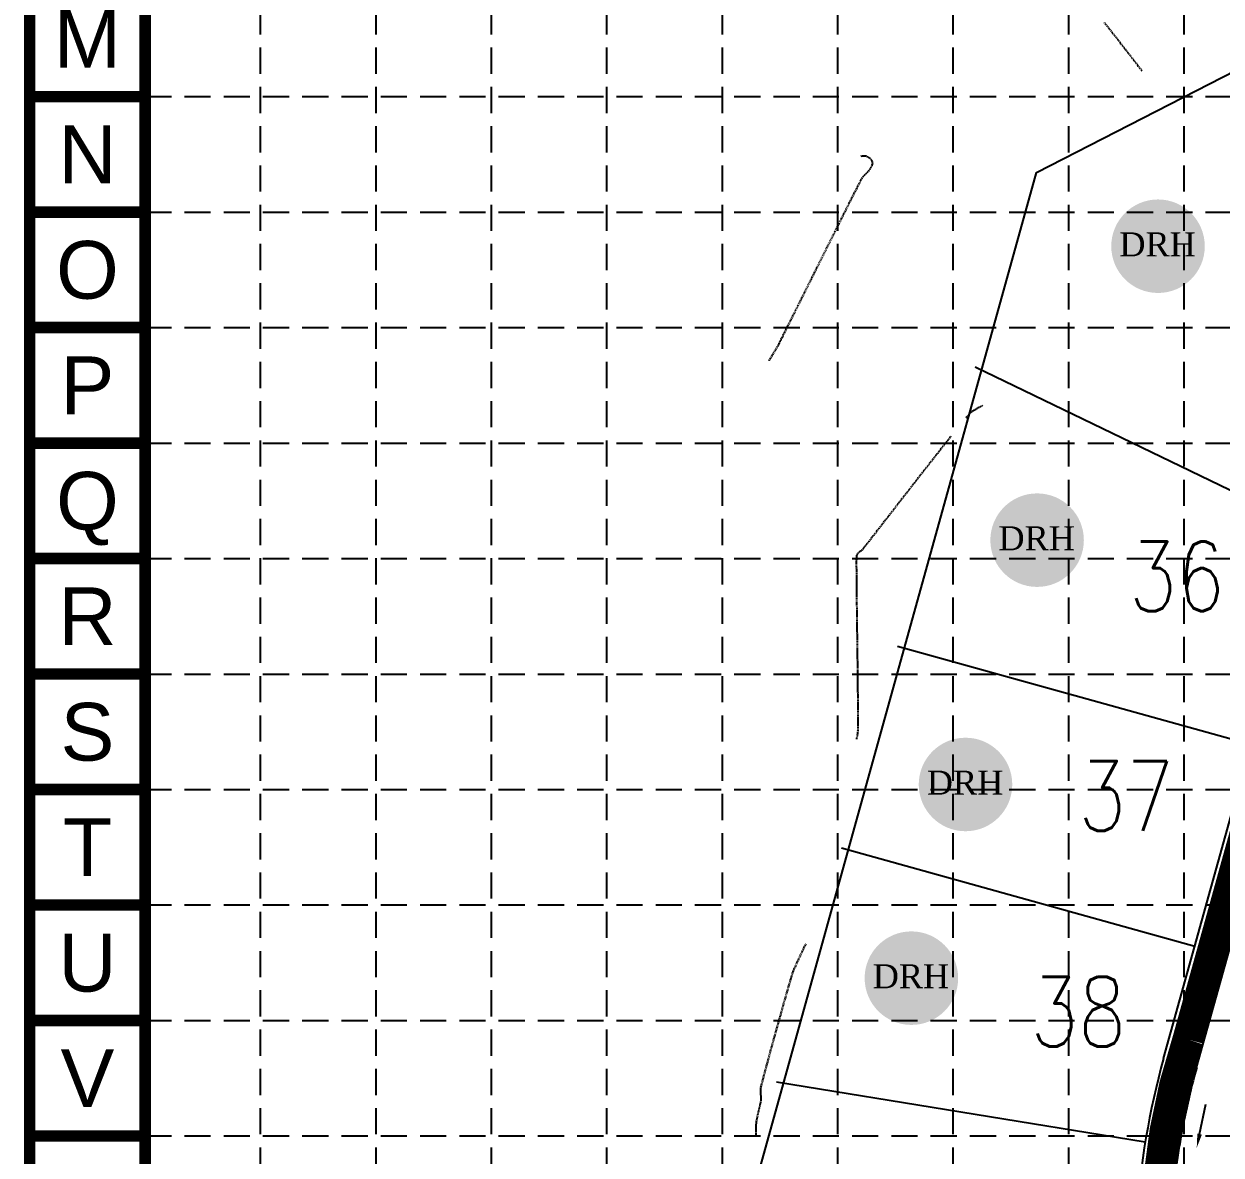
# Model space of a CAD drawing. Header units: inches. Extents: x 7994 to 10114, y 11164 to 12491.
# Drawn here: x 7994.1 to 8337, y 11722.6 to 12046.6 of the extents above; entities that cross this region are included whole.
import ezdxf
from ezdxf.enums import TextEntityAlignment as Align

# ---------------------------------------------------------------- set-up
doc = ezdxf.new("R2010")
doc.units = ezdxf.units.IN
doc.header["$MEASUREMENT"] = 0
for name, pattern in [('HIDDEN', [0.375, 0.25, -0.125]), ('HIDDEN2', [0.1875, 0.125, -0.0625]), ('PHANTOM2', [1.25, 0.625, -0.125, 0.125, -0.125, 0.125, -0.125]), ('x4227topo$0$HIDDEN', [0.375, 0.25, -0.125])]:
    doc.linetypes.add(name, pattern=pattern)
for name, color, linetype in [('1 EROSION BLANKET', 84, 'Continuous'), ('BASE', 7, 'Continuous'), ('CONTOURS', 43, 'x4227topo$0$HIDDEN'), ('FILTER', 3, 'HIDDEN2'), ('GRID', 254, 'HIDDEN'), ('MISC-6', 6, 'Continuous'), ('SILT-FENCE', 4, 'PHANTOM2'), ('x4227 lots$0$p-lot-numbers', 1, 'Continuous'), ('x4227 lots$0$p-lots', 1, 'Continuous'), ('x4227 lots$0$p-row', 5, 'Continuous')]:
    doc.layers.add(name, color=color, linetype=linetype)
doc.layers.get('0').freeze()
doc.styles.add('DRHorton', font='dutcheb.ttf')
doc.styles.get("Standard").update_dxf_attribs({"font": 'ARIAL.TTF'})
doc.styles.add('x4227 lots$0$romans', font='romans.shx', dxfattribs={"width": 0.8})

# ---------------------------------------------------------------- blocks, each defined once
blk = doc.blocks.new('DRHorton')
h = blk.add_hatch(color=1)
h.paths.add_polyline_path([(78.7, 25.78, 1), (40.43, 25.78, 1)])
h.paths.add_polyline_path([(42.33, 17.91), (76.5, 17.91), (76.5, 34.87), (42.33, 34.87)], flags=24)
at = {"layer": 'BASE', "color": 176, "style": 'DRHorton'}
blk.add_text('DRH', height=9.814, dxfattribs=at).set_placement((59.39, 21.64), align=Align.CENTER)

msp = doc.modelspace()

# ---------------------------------------------------------------- linework, layer by layer
at = {"layer": '1 EROSION BLANKET', "const_width": 9}
msp.add_lwpolyline([(8327.66, 11606.07), (8325.07, 11606.53), (8322.38, 11607.42, -0.562828), (8307.94, 11686.08, 0.129759), (8316.58, 11698.01, 0.098392), (8318.7, 11710.16), (8319.27, 11716.18, -0.057174), (8327.61, 11755.75), (8359.17, 11869.34), (8361.97, 11879.43), (8365.04, 11888.91), (8369.04, 11898.53, -0.11545), (8404.65, 11941.98, -0.11545)], format="xyb", dxfattribs=at)
at = {"layer": 'BASE', "const_width": 3.31}
for points in [[(7995.74, 11165.85), (10112.54, 11165.85), (10112.54, 12488.85), (7995.74, 12488.85)], [(8028.82, 11198.92), (10079.47, 11198.92), (10079.47, 12455.77), (8028.82, 12455.77)]]:
    msp.add_lwpolyline(points, close=True, dxfattribs=at)
for points in [[(8028.82, 12025.8), (7995.74, 12025.8)], [(8028.82, 11992.72), (7995.74, 11992.72)], [(8028.82, 11959.65), (7995.74, 11959.65)], [(8028.82, 11926.57), (7995.74, 11926.57)], [(8028.82, 11893.5), (7995.74, 11893.5)], [(8028.82, 11860.42), (7995.74, 11860.42)], [(8028.82, 11827.35), (7995.74, 11827.35)], [(8028.82, 11794.27), (7995.74, 11794.27)], [(8028.82, 11761.2), (7995.74, 11761.2)], [(8028.82, 11728.12), (7995.74, 11728.12)]]:
    msp.add_lwpolyline(points, dxfattribs=at)
at = {"layer": 'CONTOURS', "color": 43}
for p, q in [((8303.52, 12047.07, 1244), (8305.41, 12044.68, 1244)), ((8305.41, 12044.68, 1244), (8307.47, 12042.05, 1244)), ((8307.47, 12042.05, 1244), (8309.67, 12039.22, 1244)), ((8309.67, 12039.22, 1244), (8311.98, 12036.25, 1244)), ((8311.98, 12036.25, 1244), (8314.34, 12033.18, 1244)), ((8233.86, 12008.79, 1243), (8234.32, 12008.8, 1243)), ((8234.32, 12008.8, 1243), (8234.79, 12008.83, 1243)), ((8234.79, 12008.83, 1243), (8235.24, 12008.81, 1243)), ((8235.24, 12008.81, 1243), (8235.66, 12008.69, 1243)), ((8235.66, 12008.69, 1243), (8236.01, 12008.47, 1243)), ((8236.01, 12008.47, 1243), (8236.38, 12008.17, 1243)), ((8236.38, 12008.17, 1243), (8236.73, 12007.79, 1243)), ((8236.73, 12007.79, 1243), (8236.99, 12007.37, 1243)), ((8237.11, 12006.45, 1243), (8236.94, 12005.97, 1243)), ((8236.99, 12007.37, 1243), (8237.13, 12006.92, 1243)), ((8237.13, 12006.92, 1243), (8237.11, 12006.45, 1243)), ((8234.47, 12002.9, 1243), (8234.1, 12002.44, 1243)), ((8234.89, 12003.33, 1243), (8234.47, 12002.9, 1243)), ((8235.32, 12003.74, 1243), (8234.89, 12003.33, 1243)), ((8235.73, 12004.15, 1243), (8235.32, 12003.74, 1243)), ((8236.06, 12004.57, 1243), (8235.73, 12004.15, 1243)), ((8236.37, 12005.02, 1243), (8236.06, 12004.57, 1243)), ((8236.67, 12005.49, 1243), (8236.37, 12005.02, 1243)), ((8236.94, 12005.97, 1243), (8236.67, 12005.49, 1243)), ((8232.56, 11999.46, 1243), (8231.55, 11997.46, 1243)), ((8233.34, 12000.99, 1243), (8232.56, 11999.46, 1243)), ((8233.86, 12002.01, 1243), (8233.34, 12000.99, 1243)), ((8234.1, 12002.44, 1243), (8233.86, 12002.01, 1243)), ((8231.55, 11997.46, 1243), (8230.35, 11995.08, 1243)), ((8228.99, 11992.38, 1243), (8227.51, 11989.42, 1243)), ((8230.35, 11995.08, 1243), (8228.99, 11992.38, 1243)), ((8227.51, 11989.42, 1243), (8225.93, 11986.26, 1243)), ((8225.93, 11986.26, 1243), (8224.28, 11982.97, 1243)), ((8224.28, 11982.97, 1243), (8222.61, 11979.62, 1243)), ((8222.61, 11979.62, 1243), (8220.93, 11976.27, 1243)), ((8220.93, 11976.27, 1243), (8219.29, 11972.99, 1243)), ((8219.29, 11972.99, 1243), (8217.72, 11969.83, 1243)), ((8217.72, 11969.83, 1243), (8216.25, 11966.88, 1243)), ((8216.25, 11966.88, 1243), (8214.9, 11964.18, 1243)), ((8213.72, 11961.81, 1243), (8212.73, 11959.83, 1243)), ((8214.9, 11964.18, 1243), (8213.72, 11961.81, 1243)), ((8211.97, 11958.31, 1243), (8211.48, 11957.3, 1243)), ((8212.73, 11959.83, 1243), (8211.97, 11958.31, 1243)), ((8210.26, 11954.85, 1243), (8210.04, 11954.46, 1243)), ((8210.47, 11955.25, 1243), (8210.26, 11954.85, 1243)), ((8210.67, 11955.66, 1243), (8210.47, 11955.25, 1243)), ((8210.87, 11956.07, 1243), (8210.67, 11955.66, 1243)), ((8211.07, 11956.48, 1243), (8210.87, 11956.07, 1243)), ((8211.27, 11956.89, 1243), (8211.07, 11956.48, 1243)), ((8211.48, 11957.3, 1243), (8211.27, 11956.89, 1243)), ((8208.34, 11951.61, 1243), (8207.87, 11950.82, 1243)), ((8208.83, 11952.42, 1243), (8208.34, 11951.61, 1243)), ((8209.29, 11953.2, 1243), (8208.83, 11952.42, 1243)), ((8209.7, 11953.89, 1243), (8209.29, 11953.2, 1243)), ((8210.04, 11954.46, 1243), (8209.7, 11953.89, 1243)), ((8207.87, 11950.82, 1243), (8207.43, 11950.09, 1243)), ((8264.8, 11934.79, 1244), (8263.94, 11933.8, 1244)), ((8265.3, 11935.31, 1244), (8264.8, 11934.79, 1244)), ((8265.95, 11935.75, 1244), (8265.3, 11935.31, 1244)), ((8267.1, 11936.42, 1244), (8265.95, 11935.75, 1244)), ((8268.67, 11937.29, 1244), (8267.1, 11936.42, 1244)), ((8259.64, 11928.51, 1244), (8257.77, 11926.15, 1244)), ((8257.77, 11926.15, 1244), (8255.74, 11923.58, 1244)), ((8253.6, 11920.87, 1244), (8251.39, 11918.05, 1244)), ((8255.74, 11923.58, 1244), (8253.6, 11920.87, 1244)), ((8251.39, 11918.05, 1244), (8249.16, 11915.18, 1244)), ((8249.16, 11915.18, 1244), (8246.93, 11912.33, 1244)), ((8246.93, 11912.33, 1244), (8244.76, 11909.54, 1244)), ((8242.68, 11906.86, 1244), (8240.73, 11904.36, 1244)), ((8244.76, 11909.54, 1244), (8242.68, 11906.86, 1244)), ((8240.73, 11904.36, 1244), (8238.96, 11902.08, 1244)), ((8237.41, 11900.07, 1244), (8236.11, 11898.41, 1244)), ((8238.96, 11902.08, 1244), (8237.41, 11900.07, 1244)), ((8235.12, 11897.13, 1244), (8234.46, 11896.28, 1244)), ((8236.11, 11898.41, 1244), (8235.12, 11897.13, 1244)), ((8232.56, 11894.01, 1244), (8232.54, 11892.94, 1244)), ((8232.54, 11892.94, 1244), (8232.54, 11891.3, 1244)), ((8232.59, 11894.45, 1244), (8232.56, 11894.01, 1244)), ((8232.82, 11894.81, 1244), (8232.59, 11894.45, 1244)), ((8233.13, 11895.11, 1244), (8232.82, 11894.81, 1244)), ((8233.49, 11895.38, 1244), (8233.13, 11895.11, 1244)), ((8233.85, 11895.64, 1244), (8233.49, 11895.38, 1244)), ((8234.18, 11895.94, 1244), (8233.85, 11895.64, 1244)), ((8234.46, 11896.28, 1244), (8234.18, 11895.94, 1244)), ((8232.54, 11891.3, 1244), (8232.55, 11889.16, 1244)), ((8232.55, 11889.16, 1244), (8232.57, 11886.59, 1244)), ((8232.57, 11886.59, 1244), (8232.59, 11883.67, 1244)), ((8232.59, 11883.67, 1244), (8232.63, 11880.45, 1244)), ((8232.63, 11880.45, 1244), (8232.67, 11877.01, 1244)), ((8232.67, 11877.01, 1244), (8232.72, 11873.42, 1244)), ((8232.72, 11873.42, 1244), (8232.76, 11869.75, 1244)), ((8232.76, 11869.75, 1244), (8232.81, 11866.06, 1244)), ((8232.81, 11866.06, 1244), (8232.85, 11862.42, 1244)), ((8232.85, 11862.42, 1244), (8232.89, 11858.91, 1244)), ((8232.89, 11858.91, 1244), (8232.92, 11855.59, 1244)), ((8232.92, 11855.59, 1244), (8232.95, 11852.53, 1244)), ((8232.95, 11852.53, 1244), (8232.96, 11849.8, 1244)), ((8232.96, 11849.8, 1244), (8232.97, 11847.47, 1244)), ((8232.96, 11845.61, 1244), (8232.94, 11844.28, 1244)), ((8232.97, 11847.47, 1244), (8232.96, 11845.61, 1244)), ((8232.76, 11842.75, 1244), (8232.53, 11841.68, 1244)), ((8232.89, 11843.56, 1244), (8232.76, 11842.75, 1244)), ((8232.94, 11844.28, 1244), (8232.89, 11843.56, 1244)), ((8218.04, 11783.18, 1244), (8217.22, 11781.44, 1244)), ((8216.43, 11779.76, 1244), (8215.71, 11778.2, 1244)), ((8217.22, 11781.44, 1244), (8216.43, 11779.76, 1244)), ((8215.08, 11776.83, 1244), (8214.59, 11775.72, 1244)), ((8215.71, 11778.2, 1244), (8215.08, 11776.83, 1244)), ((8213.67, 11773, 1244), (8213.2, 11771.37, 1244)), ((8214.04, 11774.2, 1244), (8213.67, 11773, 1244)), ((8214.27, 11774.91, 1244), (8214.04, 11774.2, 1244)), ((8214.59, 11775.72, 1244), (8214.27, 11774.91, 1244)), ((8213.2, 11771.37, 1244), (8212.63, 11769.38, 1244)), ((8211.98, 11767.11, 1244), (8211.28, 11764.61, 1244)), ((8212.63, 11769.38, 1244), (8211.98, 11767.11, 1244)), ((8211.28, 11764.61, 1244), (8210.53, 11761.95, 1244)), ((8209.77, 11759.21, 1244), (8209.01, 11756.45, 1244)), ((8210.53, 11761.95, 1244), (8209.77, 11759.21, 1244)), ((8209.01, 11756.45, 1244), (8208.26, 11753.74, 1244)), ((8208.26, 11753.74, 1244), (8207.55, 11751.15, 1244)), ((8207.55, 11751.15, 1244), (8206.89, 11748.73, 1244)), ((8206.31, 11746.57, 1244), (8205.82, 11744.73, 1244)), ((8206.89, 11748.73, 1244), (8206.31, 11746.57, 1244)), ((8205.19, 11742.27, 1244), (8205.08, 11741.79, 1244)), ((8205.44, 11743.27, 1244), (8205.19, 11742.27, 1244)), ((8205.82, 11744.73, 1244), (8205.44, 11743.27, 1244)), ((8205.08, 11741.79, 1244), (8205.05, 11741.22, 1244)), ((8205.05, 11741.22, 1244), (8205.07, 11740.65, 1244)), ((8205.07, 11740.65, 1244), (8205.11, 11740.09, 1244)), ((8205.11, 11740.09, 1244), (8205.16, 11739.52, 1244)), ((8205.16, 11739.52, 1244), (8205.19, 11738.95, 1244)), ((8205.19, 11738.95, 1244), (8205.18, 11738.38, 1244)), ((8204.51, 11735.31, 1244), (8204.27, 11734.29, 1244)), ((8204.74, 11736.27, 1244), (8204.51, 11735.31, 1244)), ((8204.94, 11737.13, 1244), (8204.74, 11736.27, 1244)), ((8205.1, 11737.85, 1244), (8204.94, 11737.13, 1244)), ((8205.18, 11738.38, 1244), (8205.1, 11737.85, 1244)), ((8203.88, 11732.23, 1244), (8203.77, 11731.29, 1244)), ((8204.06, 11733.25, 1244), (8203.88, 11732.23, 1244)), ((8204.27, 11734.29, 1244), (8204.06, 11733.25, 1244)), ((8203.73, 11730.49, 1244), (8203.72, 11729.43, 1244)), ((8203.72, 11729.43, 1244), (8203.73, 11728.18, 1244)), ((8203.77, 11731.29, 1244), (8203.73, 11730.49, 1244))]:
    msp.add_line(p, q, dxfattribs=at)
at = {"layer": 'FILTER', "color": 7, "linetype": 'Continuous'}
msp.add_line((8330.03, 11747.7), (8348.07, 11812.67), dxfattribs=at)
for start, end in [(164.4792, 170.0867), (170.0867, 175.6942)]:
    msp.add_arc((8537.36, 11690.13), 215.17, start, end, dxfattribs=at)
at = {"layer": 'GRID', "color": 253, "linetype": 'HIDDEN', "ltscale": 30}
for p, q in [((8061.78, 12456.09), (8061.78, 11298)), ((8094.86, 12456.09), (8094.86, 11298)), ((8127.93, 12456.09), (8127.93, 11298)), ((8161.01, 12456.09), (8161.01, 11298)), ((8194.08, 12456.09), (8194.08, 11298)), ((8227.16, 12456.09), (8227.16, 11298)), ((8260.23, 12456.09), (8260.23, 11298)), ((8293.31, 12456.09), (8293.31, 11298)), ((8326.38, 12456.09), (8326.38, 11298)), ((8028.82, 12025.8), (10079.47, 12025.8)), ((8028.82, 11992.72), (10079.47, 11992.72)), ((8028.82, 11959.65), (10079.47, 11959.65)), ((8028.82, 11926.57), (10079.47, 11926.57)), ((8028.82, 11893.5), (10079.47, 11893.5)), ((8028.82, 11860.42), (10079.47, 11860.42)), ((8028.82, 11827.35), (10079.47, 11827.35)), ((8028.82, 11794.27), (10079.47, 11794.27)), ((8028.82, 11761.2), (10079.47, 11761.2)), ((8028.82, 11728.12), (10079.47, 11728.12))]:
    msp.add_line(p, q, dxfattribs=at)
at = {"layer": 'MISC-6', "color": 7}
msp.add_lwpolyline([(8330.88, 11728.65), (8332.68, 11737.19)], dxfattribs=at)
msp.add_solid([(8331.53, 11728.51), (8330.06, 11724.74), (8330.23, 11728.79)], dxfattribs=at)
at = {"layer": 'SILT-FENCE', "color": 7, "linetype": 'Continuous'}
for p, q in [((8284.13, 12004.07), (8875.17, 12307.36)), ((8148.99, 11517.48), (8284.13, 12004.07))]:
    msp.add_line(p, q, dxfattribs=at)
at = {"layer": 'x4227 lots$0$p-lots', "color": 7}
for p, q in [((8266.59, 11948.38), (8364.51, 11901.14)), ((8345.52, 11840.22), (8244.35, 11868.32)), ((8329.47, 11782.41), (8228.3, 11810.5)), ((8315.29, 11726.34), (8209.7, 11743.56))]:
    msp.add_line(p, q, dxfattribs=at)
at = {"layer": 'x4227 lots$0$p-row', "color": 7}
msp.add_line((8320.56, 11750.33), (8356.65, 11880.27), dxfattribs=at)
msp.add_arc((8537.36, 11690.13), 225, 164.4792, 176.3547, dxfattribs=at)

# ---------------------------------------------------------------- block references
at = {"layer": 'MISC-6', "color": 5, "xscale": 0.6999999999998181, "yscale": 0.6999999999998181, "zscale": 0.7}
for p in [(8277.27, 11964.91), (8242.63, 11880.72), (8222.12, 11810.74), (8206.62, 11755.27)]:
    msp.add_blockref('DRHorton', p, dxfattribs=at)

# ---------------------------------------------------------------- texts
at = {"layer": 'BASE'}
for s, p in [('M', (8012.28, 12042.34)), ('N', (8012.28, 12009.26)), ('O', (8012.28, 11976.19)), ('P', (8012.28, 11943.11)), ('Q', (8012.28, 11910.04)), ('R', (8012.28, 11876.96)), ('S', (8012.28, 11843.89)), ('T', (8012.28, 11810.81)), ('U', (8012.28, 11777.74)), ('V', (8012.28, 11744.66))]:
    msp.add_text(s, height=16.54, dxfattribs=at).set_placement(p, align=Align.MIDDLE_CENTER)
at = {"layer": 'x4227 lots$0$p-lot-numbers', "color": 7, "style": 'x4227 lots$0$romans', "width": 0.8}
for s, p in [('36', (8324.37, 11888.38)), ('37', (8309.84, 11825.47)), ('38', (8296.12, 11763.7))]:
    msp.add_text(s, height=20, dxfattribs=at).set_placement(p, align=Align.MIDDLE)

doc.saveas('drawing.dxf')
